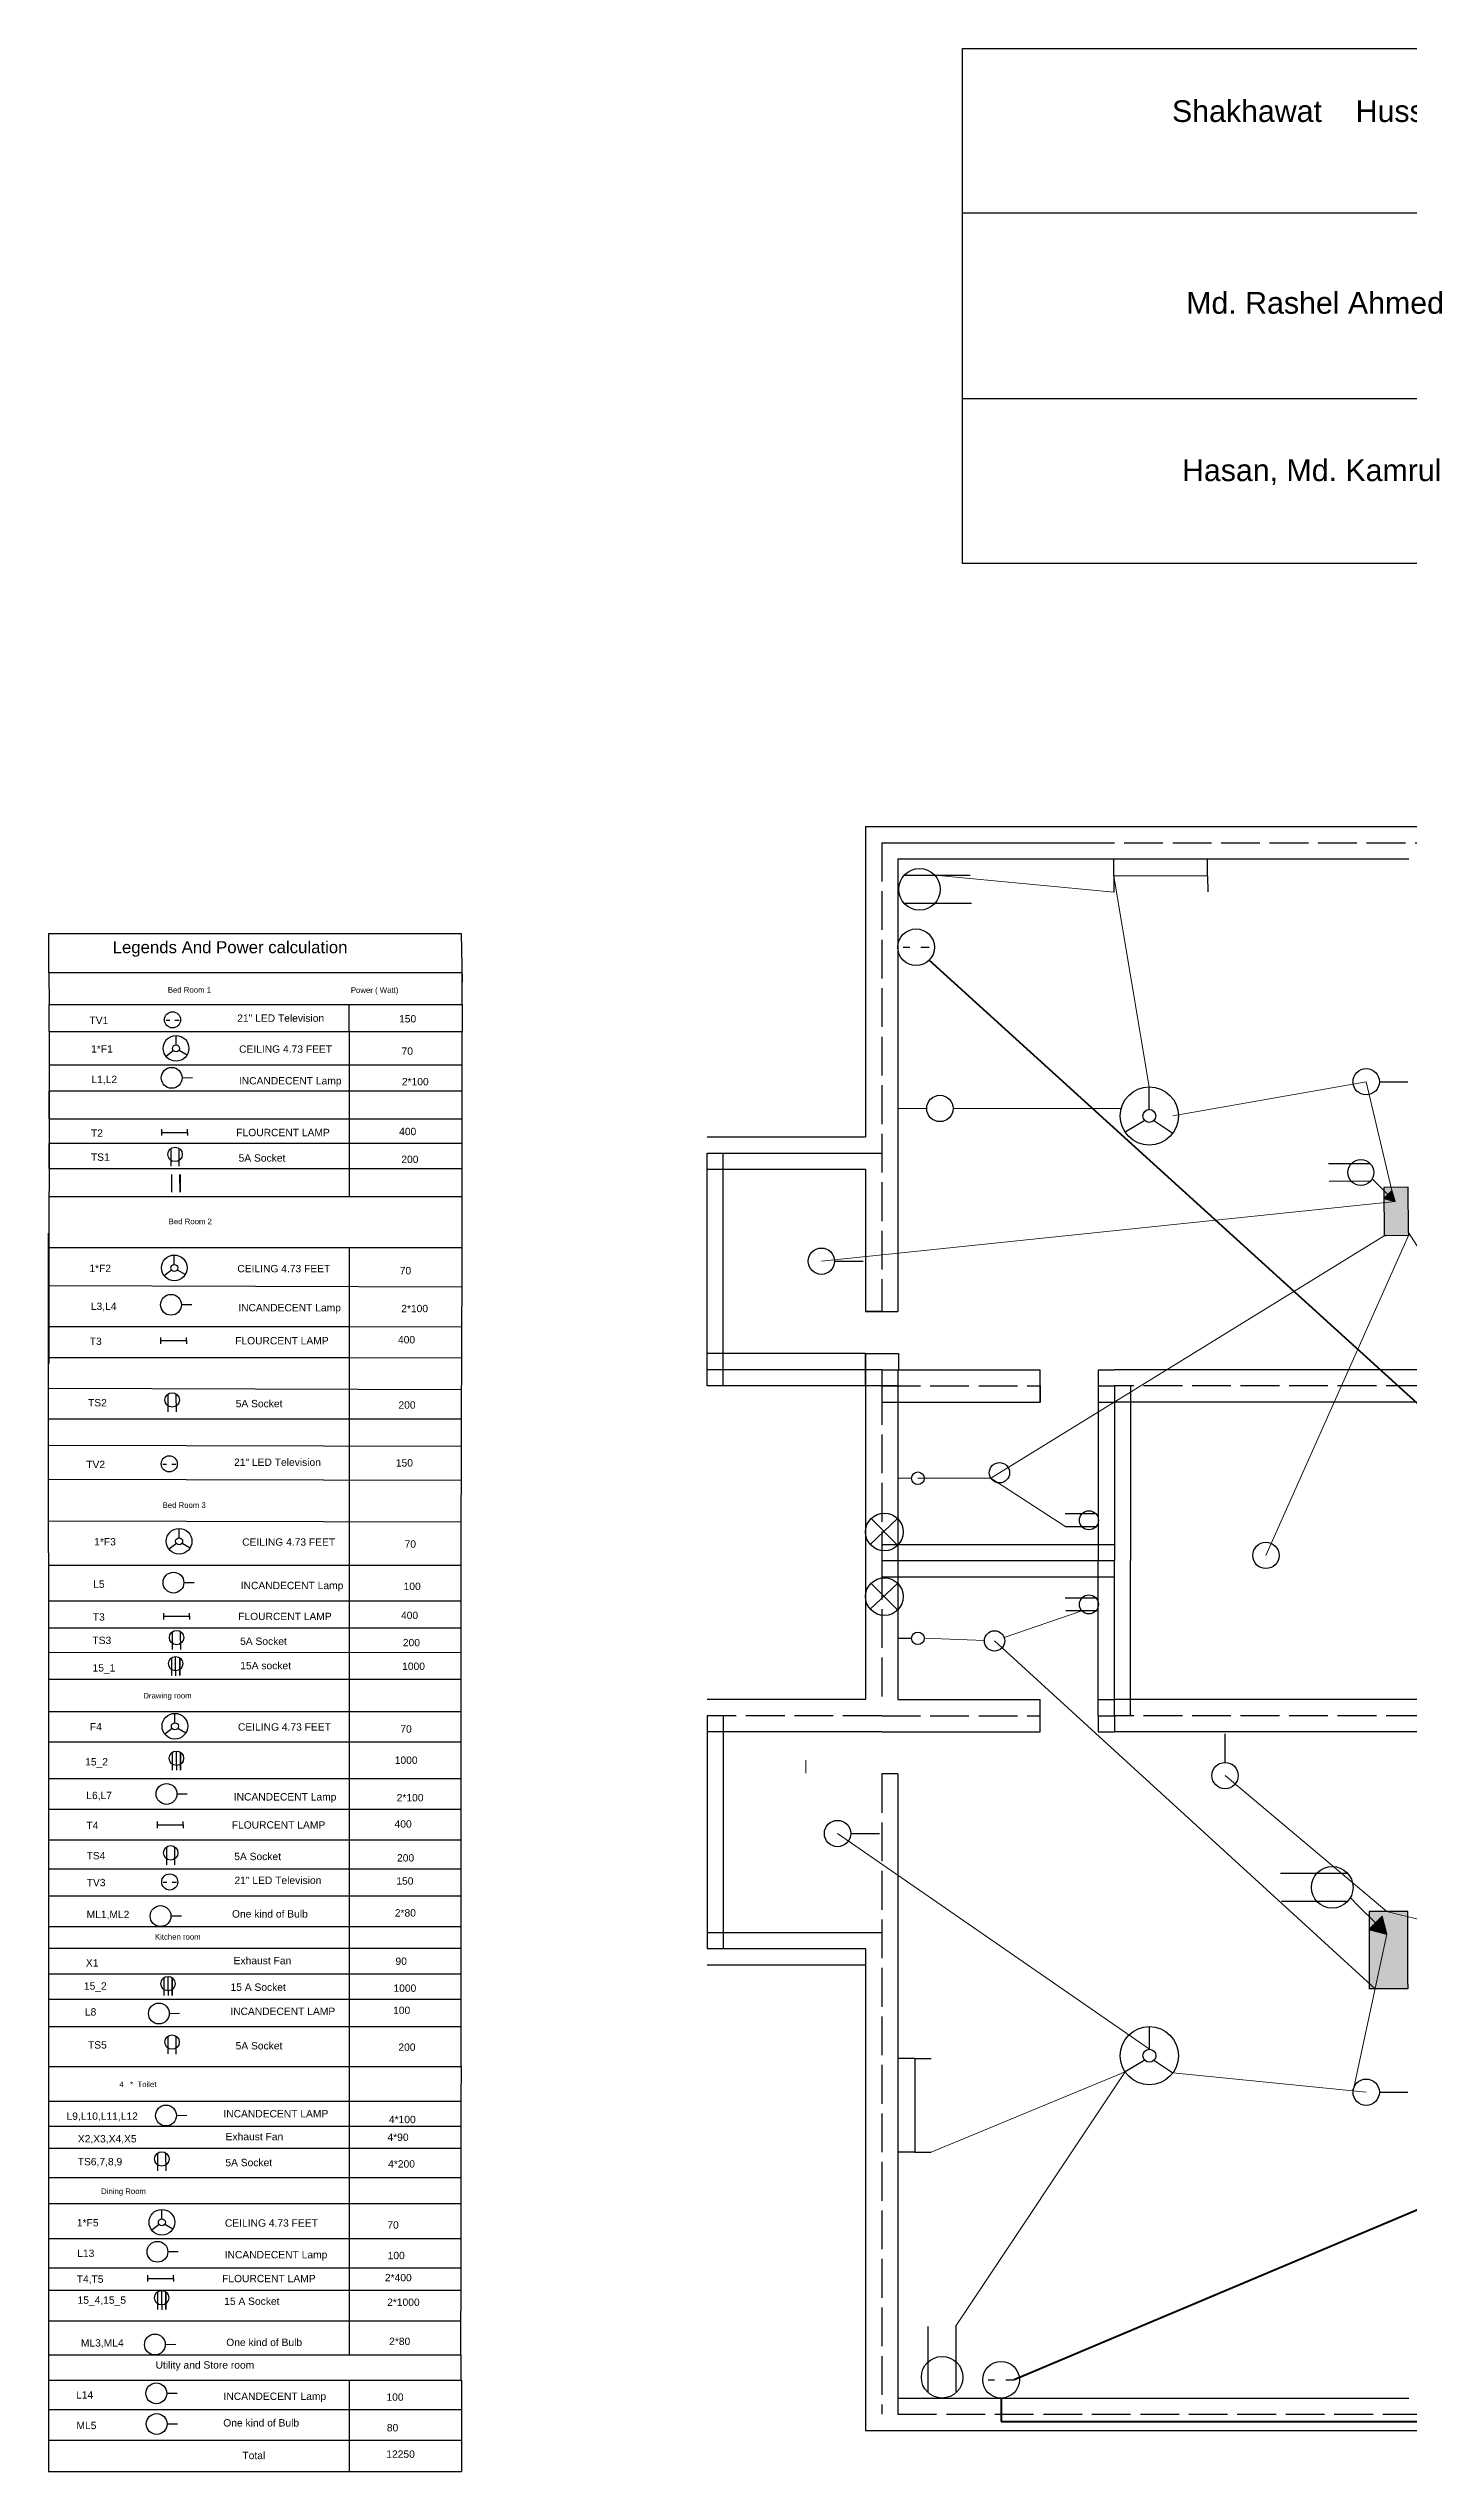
# Model space of a CAD drawing. Header units: inches. Extents: x 391 to 1641, y 213 to 963.
# Drawn here: x 391 to 811, y 213 to 963 of the extents above; entities that cross this region are included whole.
import ezdxf

# ---------------------------------------------------------------- set-up
doc = ezdxf.new("R2010")
doc.units = ezdxf.units.IN
doc.header["$MEASUREMENT"] = 0
doc.linetypes.add('ACAD_ISO02W100', pattern=[15, 12, -3])
for name, color, linetype, lineweight in [('cable tv and telephone wiring', 141, 'Continuous', 50), ('Heavy load wiring', 2, 'Continuous', 5), ('Light load wiring', 1, 'Continuous', 5), ('SDB-SB wiring', 5, 'Continuous', 5)]:
    doc.layers.add(name, color=color, linetype=linetype, lineweight=lineweight)
doc.styles.get("Standard").update_dxf_attribs({"font": 'arial.ttf'})

msp = doc.modelspace()

# ---------------------------------------------------------------- hatches: boundary and pattern name
at = {"true_color": 0x000000}
h = msp.add_hatch(color=18, dxfattribs=at)
h.dxf.hatch_style = 1
h.paths.add_polyline_path([(806.34, 609.41), (803.81, 606.86), (807.29, 605.94)])
at = {"true_color": 0x939598}
h = msp.add_hatch(color=252, dxfattribs=at)
h.dxf.hatch_style = 1
h.paths.add_polyline_path([(811.34, 610.39), (803.85, 610.35), (803.93, 595.38), (804.56, 595.38), (811.42, 595.42), (811.42, 596.35)])
at = {"true_color": 0x000000}
h = msp.add_hatch(color=18, dxfattribs=at)
h.dxf.hatch_style = 1
h.paths.add_polyline_path([(799.19, 380.84), (804.76, 379.35), (803.26, 384.92)])
at = {"true_color": 0x939598}
h = msp.add_hatch(color=252, dxfattribs=at)
h.dxf.hatch_style = 1
h.paths.add_polyline_path([(811.29, 386.44), (799.29, 386.44), (799.29, 362.44), (800.29, 362.44), (811.29, 362.44), (811.29, 363.94)])

# ---------------------------------------------------------------- linework, layer by layer
at = {"color": 85, "true_color": 0x58ba48}
for p, q in [((673.51, 803.23), (673.51, 962.56)), ((1114.53, 803.23), (673.51, 803.23))]:
    msp.add_line(p, q, dxfattribs=at)
at = {"color": 3}
for p, q in [((673.51, 962.56), (1114.53, 962.56)), ((673.51, 911.72), (1114.53, 911.72)), ((673.51, 854.26), (1114.53, 854.26))]:
    msp.add_line(p, q, dxfattribs=at)
for p, q in [((643.51, 721.94), (643.51, 625.94)), ((643.51, 721.94), (816.51, 721.94)), ((648.51, 716.94), (720.51, 716.94)), ((653.51, 711.94), (653.51, 571.94)), ((653.51, 711.94), (811.51, 711.94)), ((655.49, 706.87), (675.87, 706.87)), ((720.33, 706.61), (720.31, 711.61)), ((749.33, 706.73), (720.33, 706.61)), ((720.33, 706.61), (720.35, 701.61)), ((749.33, 706.73), (749.31, 711.73)), ((749.33, 706.73), (749.35, 701.73)), ((655.44, 698.21), (676.24, 698.21)), ((390.9, 676.65), (390.9, 688.86)), ((390.9, 688.86), (518.44, 688.86)), ((518.44, 688.86), (518.75, 673.82)), ((655.17, 684.6), (657.17, 684.6)), ((660.67, 684.6), (663.17, 684.6)), ((518.75, 676.65), (390.9, 676.65)), ((390.9, 676.65), (391.05, 666.86)), ((518.75, 666.86), (518.75, 676.65)), ((391.05, 658.55), (391.05, 666.86)), ((391.05, 666.86), (518.75, 666.86)), ((427.18, 662.06), (428.32, 662.06)), ((429.93, 662.06), (431.22, 662.06)), ((483.84, 658.55), (483.84, 666.86)), ((518.75, 666.86), (518.75, 658.55)), ((391.05, 658.55), (390.96, 559.67)), ((391.05, 658.55), (518.65, 658.55)), ((429.43, 652.66), (427.16, 650.86)), ((430.27, 654.41), (430.27, 657.31)), ((431.2, 652.78), (433.69, 651.3)), ((483.84, 658.55), (483.84, 607.37)), ((518.65, 658.55), (518.65, 585.66)), ((390.96, 648.28), (518.65, 648.28)), ((518.65, 640.1), (390.96, 640.1)), ((390.96, 640.1), (390.96, 631.51)), ((432.14, 644.24), (435.35, 644.28)), ((731.29, 634.44), (731.29, 641.44)), ((802.43, 643.02), (811.29, 643.02)), ((390.96, 631.51), (518.65, 631.51)), ((662.43, 634.69), (653.58, 634.59)), ((729.87, 631.03), (723.8, 627.45)), ((732.7, 631.03), (738.55, 627.12)), ((518.65, 623.87), (390.96, 623.87)), ((390.96, 623.87), (390.96, 616.22)), ((425.89, 626.35), (425.89, 628.34)), ((425.89, 627.35), (433.84, 627.35)), ((428.62, 622.33), (428.62, 616.88)), ((431.2, 622.35), (431.25, 622.35)), ((431.25, 616.86), (431.2, 622.35)), ((433.84, 627.35), (433.84, 628.34)), ((433.84, 627.35), (433.84, 626.35)), ((594.51, 625.94), (643.51, 625.94)), ((390.96, 616.22), (518.65, 616.22)), ((518.65, 616.22), (518.65, 607.37)), ((594.51, 548.94), (594.51, 620.94)), ((594.51, 620.94), (648.51, 620.94)), ((594.51, 615.94), (643.51, 615.94)), ((599.51, 548.94), (599.51, 620.94)), ((643.51, 615.94), (643.51, 571.94)), ((799.66, 617.64), (786.69, 617.58)), ((518.65, 607.37), (390.96, 607.37)), ((390.96, 607.37), (390.96, 599.4)), ((428.89, 614.28), (428.89, 608.83)), ((431.52, 608.81), (431.47, 614.3)), ((431.52, 614.3), (431.52, 608.81)), ((799.66, 612.24), (786.95, 612.17)), ((801.87, 611.3), (800.21, 612.94)), ((805.08, 608.13), (801.87, 611.3)), ((811.34, 610.39), (803.85, 610.35)), ((803.85, 610.35), (803.93, 595.38)), ((811.42, 596.35), (811.34, 610.39)), ((390.8, 497.32), (390.8, 596.2)), ((804.56, 595.38), (803.93, 595.38)), ((811.42, 595.42), (804.56, 595.38)), ((811.42, 596.35), (811.42, 595.42)), ((518.65, 591.62), (390.96, 591.62)), ((390.96, 591.62), (390.96, 583.04)), ((428.88, 584.77), (426.61, 582.97)), ((429.72, 586.52), (429.72, 589.42)), ((430.65, 584.89), (433.14, 583.41)), ((483.84, 591.62), (483.84, 555.83)), ((518.65, 585.66), (518.49, 537.06)), ((633.93, 587.52), (642.79, 587.52)), ((390.98, 580.03), (518.63, 579.6)), ((390.96, 572.67), (390.96, 566)), ((431.94, 574.07), (435.15, 574.11)), ((648.51, 571.94), (643.51, 571.94)), ((643.51, 571.94), (653.51, 571.94)), ((648.51, 571.94), (648.51, 571.94)), ((390.97, 567.29), (483.84, 567.29)), ((425.52, 561.96), (425.52, 563.95)), ((425.52, 562.95), (433.47, 562.95)), ((433.47, 562.95), (433.47, 563.95)), ((433.47, 562.95), (433.47, 561.96)), ((483.84, 567.29), (518.59, 567.17)), ((390.96, 559.67), (390.96, 555.83)), ((390.96, 557.75), (483.84, 557.75)), ((483.84, 557.75), (518.56, 557.63)), ((483.84, 555.83), (483.84, 530.4)), ((643.51, 558.94), (594.51, 558.94)), ((643.51, 558.94), (643.51, 548.94)), ((643.51, 548.94), (643.51, 558.94)), ((643.51, 558.94), (653.67, 558.94)), ((653.67, 558.94), (653.67, 553.94)), ((390.8, 548.27), (518.52, 547.84)), ((648.51, 553.94), (594.51, 553.94)), ((648.51, 548.94), (594.51, 548.94)), ((643.51, 548.94), (643.51, 494.94)), ((648.51, 548.94), (643.51, 548.94)), ((648.51, 553.94), (648.51, 548.94)), ((648.51, 553.94), (697.51, 553.94)), ((653.51, 548.94), (648.51, 548.94)), ((653.51, 553.94), (653.51, 548.94)), ((653.51, 553.94), (653.51, 548.94)), ((653.51, 548.94), (653.51, 494.94)), ((697.51, 548.94), (697.51, 553.94)), ((697.51, 548.94), (697.51, 548.94)), ((697.51, 548.94), (697.51, 543.94)), ((697.51, 543.94), (697.51, 548.94)), ((715.51, 553.94), (720.51, 553.94)), ((715.51, 553.94), (715.51, 553.94)), ((715.51, 553.94), (715.51, 548.94)), ((715.51, 548.94), (720.51, 548.94)), ((715.51, 548.94), (715.51, 494.94)), ((715.51, 548.94), (715.51, 543.94)), ((816.51, 553.94), (720.51, 553.94)), ((720.51, 548.94), (720.51, 494.94)), ((725.51, 548.94), (725.51, 494.94)), ((427.73, 546.38), (427.73, 540.93)), ((430.31, 546.41), (430.36, 546.41)), ((430.36, 540.91), (430.31, 546.41)), ((648.51, 543.94), (697.51, 543.94)), ((715.51, 543.94), (720.51, 543.94)), ((821.51, 543.94), (720.51, 543.94)), ((518.49, 538.7), (390.8, 538.7)), ((518.49, 537.06), (518.39, 493.48)), ((390.8, 530.61), (518.47, 530.32)), ((426.17, 524.72), (427.32, 524.72)), ((428.93, 524.72), (430.21, 524.72)), ((483.84, 530.4), (483.84, 481.2)), ((390.8, 520.08), (518.45, 519.79)), ((657.75, 520.37), (653.51, 520.32)), ((390.8, 507.21), (518.42, 506.92)), ((431.22, 501.97), (431.22, 504.86)), ((653.45, 507.89), (644.98, 499.9)), ((645.22, 507.89), (653.45, 499.65)), ((714.8, 509.35), (705.29, 509.35)), ((714.78, 505.39), (705.46, 505.39)), ((390.8, 497.32), (390.8, 493.48)), ((430.38, 500.22), (428.11, 498.41)), ((432.15, 500.34), (434.64, 498.86)), ((643.51, 494.94), (643.51, 451.94)), ((648.51, 499.94), (720.51, 499.94)), ((648.51, 494.94), (720.51, 494.94)), ((653.51, 494.94), (653.51, 451.94)), ((715.51, 446.94), (715.51, 494.94)), ((720.51, 446.94), (720.51, 494.94)), ((725.51, 446.94), (725.51, 494.94)), ((390.8, 493.48), (518.39, 493.48)), ((390.8, 493.48), (390.8, 454.78)), ((432.68, 488.15), (435.89, 488.19)), ((518.39, 493.48), (518.39, 439.42)), ((653.45, 487.89), (644.98, 479.9)), ((645.22, 487.89), (653.45, 479.65)), ((648.51, 489.94), (720.51, 489.94)), ((390.8, 482.53), (518.39, 482.53)), ((483.84, 481.2), (483.84, 440.42)), ((714.8, 483.35), (705.29, 483.35)), ((390.8, 474.13), (518.39, 474.13)), ((426.46, 476.7), (426.46, 478.69)), ((426.46, 477.7), (434.41, 477.7)), ((429.09, 472.9), (429.09, 467.45)), ((431.67, 472.92), (431.72, 472.92)), ((431.72, 467.43), (431.67, 472.92)), ((434.41, 477.7), (434.41, 478.69)), ((434.41, 477.7), (434.41, 476.7)), ((714.78, 479.39), (705.46, 479.39)), ((390.8, 466.58), (518.39, 466.45)), ((428.81, 464.83), (428.81, 459.38)), ((430.14, 460.82), (430.14, 465.28)), ((431.44, 459.36), (431.39, 464.86)), ((431.44, 464.86), (431.44, 459.36)), ((657.75, 470.87), (653.51, 470.82)), ((390.8, 458.22), (518.39, 458.22)), ((430.14, 460.82), (430.14, 459.33)), ((390.8, 454.78), (390.8, 435.65)), ((643.51, 451.94), (594.51, 451.94)), ((653.51, 451.94), (697.51, 451.94)), ((697.51, 446.94), (697.51, 451.94)), ((715.51, 451.94), (720.51, 451.94)), ((715.51, 451.94), (720.51, 451.94)), ((821.51, 451.94), (720.51, 451.94)), ((390.8, 448.23), (518.39, 448.23)), ((429.06, 443.03), (426.79, 441.22)), ((429.9, 444.78), (429.9, 447.67)), ((430.83, 443.15), (433.32, 441.67)), ((594.51, 446.94), (594.51, 374.94)), ((599.51, 446.94), (599.51, 374.94)), ((648.51, 446.94), (653.51, 446.94)), ((653.51, 446.94), (653.51, 446.94)), ((697.51, 441.94), (697.51, 446.94)), ((715.51, 446.94), (720.51, 446.94)), ((715.51, 446.94), (715.51, 441.94)), ((720.51, 446.94), (720.51, 441.94)), ((390.8, 438.87), (518.39, 438.87)), ((390.8, 435.65), (390.8, 386.22)), ((429.03, 435.57), (429.03, 430.12)), ((430.36, 431.56), (430.36, 436.01)), ((431.66, 430.1), (431.61, 435.59)), ((431.66, 435.59), (431.66, 430.1)), ((483.84, 440.42), (483.84, 388.25)), ((518.39, 439.42), (518.39, 387.32)), ((648.51, 441.94), (594.51, 441.94)), ((648.51, 441.94), (697.51, 441.94)), ((697.51, 441.94), (697.51, 441.94)), ((715.51, 441.94), (720.51, 441.94)), ((816.51, 441.94), (720.51, 441.94)), ((754.72, 432.52), (754.72, 441.37)), ((390.8, 427.51), (518.39, 427.51)), ((430.36, 431.56), (430.36, 430.07)), ((653.51, 428.94), (648.51, 428.94)), ((653.51, 428.94), (653.51, 230.94)), ((653.51, 428.94), (653.51, 428.94)), ((430.54, 422.8), (433.75, 422.83)), ((390.8, 418.04), (518.39, 418.04)), ((424.48, 412.22), (424.48, 414.21)), ((424.48, 413.21), (432.43, 413.21)), ((432.43, 413.21), (432.43, 414.21)), ((432.43, 413.21), (432.43, 412.22)), ((390.8, 408.6), (518.39, 408.6)), ((427.29, 406.32), (427.29, 400.87)), ((429.87, 406.34), (429.92, 406.34)), ((429.92, 400.85), (429.87, 406.34)), ((638.93, 410.52), (647.79, 410.52)), ((390.8, 399.58), (518.39, 399.58)), ((792.64, 398.17), (771.84, 398.17)), ((390.8, 391.29), (518.39, 391.29)), ((426.32, 395.43), (427.46, 395.43)), ((429.07, 395.43), (430.36, 395.43)), ((796.12, 387.99), (793.48, 390.63)), ((390.8, 386.22), (390.8, 350.81)), ((428.7, 385.03), (431.91, 385.07)), ((483.84, 388.25), (483.84, 374.52)), ((518.39, 387.32), (518.39, 350.81)), ((792.59, 389.51), (772.21, 389.51)), ((801.23, 382.88), (796.12, 387.99)), ((811.29, 386.44), (799.29, 386.44)), ((799.29, 386.44), (799.29, 362.44)), ((811.29, 363.94), (811.29, 386.44)), ((390.8, 381.77), (518.39, 381.77)), ((390.8, 375.04), (518.39, 375.04)), ((594.51, 379.94), (648.51, 379.94)), ((594.51, 374.94), (643.51, 374.94)), ((643.51, 374.94), (643.51, 225.94)), ((483.84, 374.52), (483.84, 327.38)), ((594.51, 369.94), (643.51, 369.94)), ((390.8, 367.14), (518.39, 367.14)), ((426.45, 365.88), (426.45, 360.43)), ((427.78, 361.87), (427.78, 366.32)), ((427.78, 361.87), (427.78, 360.38)), ((429.08, 360.41), (429.03, 365.91)), ((429.08, 365.91), (429.08, 360.41)), ((800.29, 362.44), (799.29, 362.44)), ((811.29, 362.44), (800.29, 362.44)), ((811.29, 363.94), (811.29, 362.44)), ((390.8, 359.28), (518.39, 359.28)), ((428.17, 354.9), (431.38, 354.93)), ((390.8, 350.81), (518.39, 350.81)), ((390.8, 350.81), (390.8, 338.51)), ((427.7, 347.79), (427.7, 342.34)), ((430.28, 347.81), (430.34, 347.81)), ((430.34, 342.32), (430.28, 347.81)), ((518.48, 338.51), (518.48, 350.81)), ((731.31, 343.8), (731.31, 350.8)), ((390.8, 338.51), (518.48, 338.51)), ((390.8, 338.51), (390.8, 327.8)), ((518.48, 338.51), (518.39, 327.8)), ((658.79, 340.94), (653.79, 340.94)), ((658.79, 340.94), (658.79, 311.94)), ((658.79, 340.94), (663.79, 340.94)), ((729.9, 340.39), (723.82, 336.81)), ((732.72, 340.39), (738.57, 336.48)), ((802.43, 330.52), (811.29, 330.52)), ((390.8, 327.8), (518.39, 327.8)), ((390.8, 327.8), (390.8, 326.44)), ((390.8, 326.44), (390.8, 306.46)), ((430.37, 323.34), (433.58, 323.38)), ((483.84, 327.38), (483.84, 307.31)), ((518.39, 328.81), (518.39, 307.07)), ((390.8, 320.02), (518.39, 320.02)), ((390.8, 313.22), (518.39, 313.22)), ((424.54, 311.68), (424.54, 306.23)), ((427.12, 311.7), (427.17, 311.7)), ((427.17, 306.21), (427.12, 311.7)), ((483.84, 307.31), (483.84, 295.12)), ((658.79, 311.94), (653.79, 311.94)), ((658.79, 311.94), (663.79, 311.94)), ((390.8, 306.46), (390.8, 296.06)), ((390.8, 304.19), (518.39, 304.19)), ((518.39, 307.07), (518.39, 262.86)), ((390.8, 296.06), (390.8, 259.78)), ((390.8, 296.06), (518.39, 296.06)), ((425.87, 291.38), (425.87, 294.27)), ((483.84, 295.12), (483.84, 261.65)), ((390.8, 285.25), (518.39, 285.25)), ((425.03, 289.63), (422.76, 287.82)), ((426.8, 289.75), (429.29, 288.27)), ((427.74, 281.21), (430.95, 281.25)), ((390.8, 276.21), (518.39, 276.21)), ((421.49, 271.93), (421.49, 273.92)), ((421.49, 272.92), (429.44, 272.92)), ((429.44, 272.92), (429.44, 273.92)), ((429.44, 272.92), (429.44, 271.93)), ((390.8, 269.31), (518.39, 269.31)), ((424.49, 268.75), (424.49, 263.3)), ((425.82, 264.75), (425.82, 269.2)), ((425.82, 264.75), (425.82, 263.26)), ((427.12, 263.28), (427.07, 268.78)), ((427.12, 268.78), (427.12, 263.28)), ((518.38, 259.78), (518.39, 262.86)), ((390.8, 259.78), (518.38, 259.78)), ((390.8, 259.78), (390.8, 249.27)), ((483.84, 261.65), (483.84, 259.78)), ((483.84, 260.71), (483.84, 249.27)), ((518.34, 249.27), (518.38, 259.78)), ((662.86, 237.64), (662.86, 258.02)), ((671.52, 237.59), (671.52, 258.39)), ((390.8, 249.27), (518.34, 249.27)), ((390.8, 249.27), (390.8, 241.42)), ((426.94, 252.53), (430.15, 252.57)), ((518.34, 249.27), (518.32, 241.42)), ((390.8, 241.42), (518.53, 241.42)), ((390.8, 241.42), (390.8, 213.21)), ((483.84, 241.42), (483.84, 213.21)), ((518.53, 241.42), (518.53, 213.21)), ((681.45, 241.59), (683.45, 241.59)), ((686.95, 241.59), (689.45, 241.59)), ((390.8, 232.44), (518.53, 232.44)), ((427.37, 237.43), (430.58, 237.46)), ((653.51, 235.94), (811.51, 235.94)), ((427.5, 227.95), (430.71, 227.99)), ((643.51, 225.94), (816.51, 225.94)), ((390.8, 222.96), (518.53, 222.96)), ((390.8, 213.21), (518.53, 213.21))]:
    msp.add_line(p, q)
at = {"linetype": 'ACAD_ISO02W100'}
for p, q in [((648.51, 716.94), (648.51, 571.94)), ((648.51, 716.94), (816.51, 716.94)), ((648.51, 548.94), (648.51, 494.94)), ((648.51, 548.94), (697.51, 548.94)), ((816.51, 548.94), (720.51, 548.94)), ((648.51, 494.94), (648.51, 451.94)), ((648.51, 446.94), (594.51, 446.94)), ((648.51, 446.94), (697.51, 446.94)), ((816.51, 446.94), (720.51, 446.94)), ((648.51, 428.94), (648.51, 230.94)), ((653.51, 230.94), (816.51, 230.94))]:
    msp.add_line(p, q, dxfattribs=at)
for points in [[(807.29, 605.94), (806.34, 609.41), (803.81, 606.86)], [(804.76, 379.35), (803.26, 384.92), (799.19, 380.84)]]:
    msp.add_lwpolyline(points, close=True)
for centre, radius in [((660.21, 702.52), 6.43), ((659.17, 684.6), 5.66), ((429.17, 662.17), 2.49), ((430.27, 653.33), 3.97), ((430.27, 653.33), 1.08), ((428.91, 644.21), 3.22), ((798.36, 643.02), 4.07), ((666.51, 634.74), 4.07), ((731.29, 632.44), 9), ((731.29, 632.44), 2), ((429.95, 620.55), 2.23), ((796.7, 614.94), 4.01), ((429.72, 585.44), 3.97), ((429.72, 585.44), 1.08), ((629.86, 587.52), 4.07), ((428.71, 574.03), 3.22), ((429.06, 544.6), 2.23), ((428.17, 524.83), 2.49), ((684.93, 522.09), 3.15), ((659.7, 520.39), 1.95), ((649.34, 503.77), 5.83), ((712.62, 507.38), 2.94), ((431.22, 500.89), 3.97), ((431.22, 500.89), 1.08), ((767.36, 496.52), 4.07), ((429.46, 488.11), 3.22), ((649.34, 483.77), 5.83), ((712.62, 481.38), 2.94), ((430.42, 471.12), 2.23), ((659.7, 470.89), 1.95), ((683.43, 470.09), 3.15), ((430.14, 463.05), 2.23), ((429.9, 443.7), 3.97), ((429.9, 443.7), 1.08), ((430.36, 433.79), 2.23), ((754.72, 428.44), 4.07), ((427.32, 422.76), 3.22), ((634.86, 410.52), 4.07), ((428.62, 404.54), 2.23), ((428.31, 395.54), 2.49), ((787.86, 393.87), 6.43), ((425.47, 384.99), 3.22), ((427.78, 364.1), 2.23), ((424.95, 354.86), 3.22), ((429.04, 346.01), 2.23), ((731.31, 341.8), 9), ((731.31, 341.8), 2), ((798.36, 330.52), 4.07), ((427.15, 323.31), 3.22), ((425.87, 309.89), 2.23), ((425.87, 290.3), 3.97), ((425.87, 290.3), 1.08), ((424.51, 281.17), 3.22), ((425.82, 266.97), 2.23), ((423.72, 252.5), 3.22), ((667.21, 242.36), 6.43), ((424.15, 237.39), 3.22), ((685.45, 241.59), 5.66), ((424.27, 227.92), 3.22)]:
    msp.add_circle(centre, radius)
at = {"layer": 'cable tv and telephone wiring'}
for p, q in [((989.29, 384.44), (663.17, 680.6)), ((989.29, 367.94), (689.45, 241.59)), ((685.45, 235.94), (685.45, 230.94)), ((685.45, 235.94), (685.45, 230.94)), ((685.45, 235.94), (685.45, 235.94)), ((685.45, 235.94), (685.45, 230.94)), ((685.45, 235.94), (685.45, 228.65)), ((685.45, 228.65), (983.4, 228.65))]:
    msp.add_line(p, q, dxfattribs=at)
at = {"layer": 'Heavy load wiring'}
for q in [(625.01, 433.19), (625.01, 429.19)]:
    msp.add_line((625.01, 433.19), q, dxfattribs=at)
at = {"layer": 'Light load wiring'}
for p, q in [((664.94, 706.87), (720.35, 701.61)), ((731.29, 641.44), (720.33, 706.61)), ((738.55, 632.44), (798.36, 643.02)), ((798.36, 643.02), (806.34, 609.41)), ((670.58, 634.74), (722.59, 634.74)), ((629.86, 587.52), (807.29, 605.94)), ((682.28, 520.39), (803.93, 595.38)), ((767.36, 496.52), (811.42, 595.42)), ((659.7, 520.39), (682.28, 520.39)), ((705.46, 505.39), (682.28, 520.39)), ((686.41, 471.11), (710.46, 479.39)), ((661.65, 470.89), (680.29, 470.2)), ((683.43, 470.09), (801.11, 362.44)), ((754.72, 428.44), (804.79, 386.44)), ((634.86, 410.52), (731.31, 343.8)), ((794.31, 330.92), (804.76, 379.35)), ((663.79, 311.94), (723.82, 336.81)), ((671.52, 258.39), (723.82, 336.81)), ((738.57, 336.48), (798.36, 330.52))]:
    msp.add_line(p, q, dxfattribs=at)
at = {"layer": 'SDB-SB wiring'}
for p, q in [((811.42, 596.35), (982.03, 330.79)), ((804.79, 386.44), (826.41, 381.04))]:
    msp.add_line(p, q, dxfattribs=at)

# ---------------------------------------------------------------- texts
at = {"color": 3, "char_height": 6.711, "attachment_point": 1}
for s, insert in [('Shakhawat    Hussain       Shaon', (738.31, 946.53)), ('Md. Rashel Ahmed', (742.7, 887.24)), ('Hasan, Md. Kamrul ', (741.41, 835.48))]:
    msp.add_mtext_dynamic_manual_height_columns(s, width=165.2228, gutter_width=0.237, heights=[2.8], dxfattribs=dict(at, insert=insert))
at = {"insert": (410.66, 686.48), "char_height": 3.711, "width": 81.6323, "attachment_point": 1}
msp.add_mtext('\\pxt13;Legends And Power calculation', dxfattribs=at)
at = {"attachment_point": 1}
for s, width, gutter_width, heights, insert, char_height in [('Bed Room 1', 58.7759, 2.46, [0], (427.72, 672.27), 1.72), ('Power ( Watt)', 58.7759, 2.46, [0], (484.33, 672.21), 1.7203), ('TV1', 6.7099, 5.68, [0], (403.49, 663.13), 2.272), ('21" LED Television', 31.0437, 5.68, [0], (449.19, 663.82), 2.2721), ('150', 6.7099, 5.68, [0], (499.25, 663.62), 2.272), ('1*F1', 6.7099, 5.68, [0], (404, 654.32), 2.272), ('CEILING 4.73 FEET', 30.2229, 5.68, [0], (449.77, 654.25), 2.2721), ('70', 6.7099, 5.68, [0], (500.01, 653.63), 2.272), ('L1,L2', 6.7099, 5.68, [0], (404.1, 644.88), 2.272), ('INCANDECENT Lamp', 33.8351, 5.68, [0], (449.71, 644.45), 2.2721), ('2*100', 6.7099, 5.68, [0], (500.11, 644.18), 2.272), ('T2', 6.7099, 5.68, [0], (403.93, 628.28), 2.272), ('FLOURCENT LAMP', 29.8027, 5.68, [0], (448.9, 628.45), 2.2721), ('400', 6.7099, 5.68, [0], (499.26, 628.76), 2.272), ('TS1', 6.7099, 5.68, [0], (403.93, 620.83), 2.272), ('5A Socket', 21.7013, 5.68, [0], (449.61, 620.57), 2.272), ('200', 6.7099, 5.68, [0], (499.95, 620.14), 2.272), ('Bed Room 2', 58.7759, 2.46, [0], (428, 600.68), 1.72), ('1*F2', 6.7099, 5.68, [0], (403.45, 586.43), 2.272), ('CEILING 4.73 FEET', 30.2229, 5.68, [0], (449.22, 586.36), 2.2721), ('70', 6.7099, 5.68, [0], (499.46, 585.74), 2.272), ('L3,L4', 6.7099, 5.68, [2.32], (403.9, 574.7), 2.272), ('INCANDECENT Lamp', 33.8351, 5.68, [0], (449.51, 574.28), 2.2721), ('2*100', 6.7099, 5.68, [0], (499.91, 574.01), 2.272), ('T3', 6.7099, 5.68, [0], (403.57, 563.88), 2.272), ('FLOURCENT LAMP', 29.8027, 5.68, [0], (448.54, 564.06), 2.2721), ('400', 6.7099, 5.68, [0], (498.9, 564.36), 2.272), ('TS2', 6.7099, 5.68, [0], (403.04, 544.88), 2.272), ('5A Socket', 21.7013, 5.68, [0], (448.71, 544.62), 2.272), ('200', 6.7099, 5.68, [0], (499.05, 544.19), 2.272), ('TV2', 6.7099, 5.68, [0], (402.49, 525.79), 2.272), ('21" LED Television', 31.0437, 5.68, [0], (448.19, 526.48), 2.2721), ('150', 6.7099, 5.68, [0], (498.24, 526.28), 2.272), ('Bed Room 3', 58.7759, 2.46, [0], (426.11, 512.93), 1.72), ('1*F3', 6.7099, 5.68, [0], (404.95, 501.88), 2.272), ('CEILING 4.73 FEET', 30.2229, 5.68, [0], (450.72, 501.8), 2.2721), ('70', 6.7099, 5.68, [0], (500.96, 501.19), 2.272), ('L5', 6.7099, 5.68, [0], (404.64, 488.78), 2.272), ('INCANDECENT Lamp', 33.8351, 5.68, [0], (450.26, 488.36), 2.2721), ('100', 6.7099, 5.68, [0], (500.65, 488.09), 2.272), ('T3', 6.7099, 5.68, [0], (404.51, 478.63), 2.272), ('FLOURCENT LAMP', 29.8027, 5.68, [0], (449.48, 478.8), 2.2721), ('400', 6.7099, 5.68, [0], (499.84, 479.11), 2.272), ('TS3', 6.7099, 5.68, [0], (404.4, 471.4), 2.272), ('5A Socket', 21.7013, 5.68, [0], (450.07, 471.13), 2.272), ('200', 6.7099, 5.68, [0], (500.41, 470.71), 2.272), ('15_1', 6.7099, 5.68, [0], (404.44, 462.89), 2.272), ('15A socket', 31.0437, 5.68, [0], (450.13, 463.58), 2.272), ('1000', 6.7099, 5.68, [0], (500.19, 463.39), 2.272), ('Drawing room', 58.7759, 2.46, [0], (420.14, 454.01), 1.7203), ('F4', 6.7099, 5.68, [0], (403.63, 444.69), 2.272), ('CEILING 4.73 FEET', 30.2229, 5.68, [0], (449.4, 444.61), 2.2721), ('70', 6.7099, 5.68, [0], (499.64, 443.99), 2.272), ('15_2', 6.7099, 5.68, [0], (402.16, 433.84), 2.272), ('1000', 6.7099, 5.68, [0], (497.91, 434.34), 2.272), ('L6,L7', 6.7099, 5.68, [0], (402.5, 423.43), 2.272), ('INCANDECENT Lamp', 33.8351, 5.68, [0], (448.11, 423), 2.2721), ('2*100', 6.7099, 5.68, [0], (498.51, 422.74), 2.272), ('T4', 6.7099, 5.68, [0], (402.52, 414.14), 2.272), ('FLOURCENT LAMP', 29.8027, 5.68, [0], (447.49, 414.32), 2.2721), ('400', 6.7099, 5.68, [0], (497.85, 414.62), 2.272), ('TS4', 6.7099, 5.68, [0], (402.6, 404.82), 2.272), ('5A Socket', 21.7013, 5.68, [0], (448.27, 404.56), 2.272), ('21" LED Television', 31.0437, 5.68, [0], (448.33, 397.19), 2.2721), ('200', 6.7099, 5.68, [0], (498.61, 404.13), 2.272), ('TV3', 6.7099, 5.68, [0], (402.63, 396.5), 2.272), ('150', 6.7099, 5.68, [0], (498.39, 396.99), 2.272), ('ML1,ML2', 6.7099, 5.68, [0], (402.6, 386.63), 2.272), ('\\pxt11,13;One kind of Bulb', 33.131, 5.68, [0], (447.56, 386.8), 2.2721), ('2*80', 6.7099, 5.68, [0], (497.92, 387.11), 2.272), ('Kitchen room', 58.7759, 2.46, [0], (423.72, 379.44), 1.7203), ('X1', 6.7099, 5.68, [0], (402.38, 371.66), 2.272), ('Exhaust Fan', 22.1712, 5.68, [0], (448.08, 372.36), 2.2721), ('90', 6.7099, 5.68, [0], (498.13, 372.16), 2.272), ('15_2', 6.7099, 5.68, [0], (401.76, 364.5), 2.272), ('15 A Socket', 19.9882, 5.68, [0], (447.11, 364.14), 2.2721), ('1000', 6.7099, 5.68, [0], (497.51, 363.84), 2.272), ('L8', 6.7099, 5.68, [0], (402.07, 356.49), 2.272), ('\\pxt11,13;INCANDECENT LAMP', 33.131, 5.68, [0], (447.04, 356.67), 2.2721), ('100', 6.7099, 5.68, [0], (497.4, 356.97), 2.272), ('TS5', 6.7099, 5.68, [0], (403.02, 346.29), 2.272), ('5A Socket', 21.7013, 5.68, [0], (448.69, 346.02), 2.272), ('200', 6.7099, 5.68, [0], (499.03, 345.59), 2.272), ('4   *  Toilet ', 58.7759, 2.46, [0], (412.72, 333.82), 1.7203), ('L9,L10,L11,L12', 6.7099, 5.68, [0], (396.39, 324.25), 2.2721), ('\\pxt11,13;INCANDECENT LAMP', 33.131, 5.68, [0], (444.9, 325.02), 2.2721), ('4*100', 6.7099, 5.68, [0], (496.09, 323.22), 2.272), ('X2,X3,X4,X5', 6.7099, 5.68, [0], (399.9, 317.25), 2.2721), ('Exhaust Fan', 22.1712, 5.68, [0], (445.6, 317.94), 2.2721), ('4*90', 6.7099, 5.68, [0], (495.66, 317.74), 2.272), ('TS6,7,8,9', 6.7099, 5.68, [0], (399.85, 310.18), 2.272), ('5A Socket', 21.7013, 5.68, [0], (445.52, 309.91), 2.272), ('4*200', 6.7099, 5.68, [0], (495.86, 309.48), 2.272), ('Dining Room', 58.7759, 2.46, [0], (407.08, 300.75), 1.7203), ('1*F5', 6.7099, 5.68, [0], (399.6, 291.29), 2.272), ('CEILING 4.73 FEET', 30.2229, 5.68, [0], (445.37, 291.21), 2.2721), ('70', 6.7099, 5.68, [0], (495.61, 290.6), 2.272), ('L13', 6.7099, 5.68, [0], (399.7, 281.84), 2.272), ('INCANDECENT Lamp', 33.8351, 5.68, [0], (445.31, 281.42), 2.2721), ('100', 6.7099, 5.68, [0], (495.71, 281.15), 2.272), ('T4,T5', 6.7099, 5.68, [0], (399.53, 273.85), 2.272), ('FLOURCENT LAMP', 29.8027, 5.68, [0], (444.5, 274.03), 2.2721), ('2*400', 6.7099, 5.68, [0], (494.86, 274.33), 2.272), ('15_4,15_5', 6.7099, 5.68, [0], (399.8, 267.37), 2.272), ('15 A Socket', 19.9882, 5.68, [0], (445.15, 267.02), 2.2721), ('2*1000', 6.7099, 5.68, [0], (495.55, 266.71), 2.272), ('ML3,ML4', 6.7099, 5.68, [0], (400.84, 254.13), 2.272), ('Utility and Store room', 39.7332, 5.68, [0], (423.93, 247.32), 2.2721), ('\\pxt11,13;One kind of Bulb', 33.131, 5.68, [0], (445.8, 254.3), 2.2721), ('2*80', 6.7099, 5.68, [0], (496.17, 254.61), 2.272), ('L14', 6.7099, 5.68, [0], (399.33, 238.06), 2.272), ('INCANDECENT Lamp', 33.8351, 5.68, [0], (444.95, 237.63), 2.2721), ('100', 6.7099, 5.68, [0], (495.34, 237.37), 2.272), ('ML5', 6.7099, 5.68, [0], (399.46, 228.59), 2.272), ('\\pxt11,13;One kind of Bulb', 33.131, 5.68, [0], (444.87, 229.41), 2.2721), ('80', 6.7099, 5.68, [0], (495.47, 227.89), 2.272), ('Total', 6.7099, 5.68, [0], (450.79, 219.32), 2.272), ('12250', 6.7099, 5.68, [0], (495.29, 219.73), 2.272)]:
    msp.add_mtext_dynamic_manual_height_columns(s, width=width, gutter_width=gutter_width, heights=heights, dxfattribs=dict(at, insert=insert, char_height=char_height))

doc.saveas('drawing.dxf')
